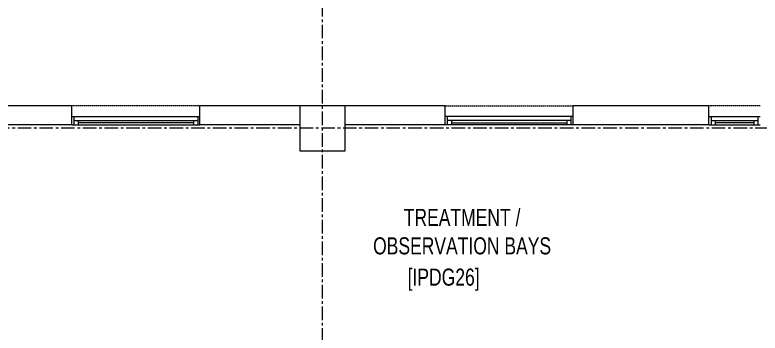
# Model space of a CAD drawing. Header units: millimetres. Extents: x 26027 to 581921, y 7230 to 233891.
# Drawn here: x 498797 to 507524, y 139946 to 143674 of the extents above; entities that cross this region are included whole.
import ezdxf

# ---------------------------------------------------------------- set-up
doc = ezdxf.new("R2010")
doc.units = ezdxf.units.MM
doc.header["$LTSCALE"] = 5
doc.linetypes.add('CENTER', pattern=[50.8, 31.75, -6.35, 6.35, -6.35])
doc.linetypes.add('HIDDEN2', pattern=[0.1875, 0.125, -0.0625])
for name, color, linetype, lineweight in [('72_EGR_BASE_TEXT', 252, 'Continuous', 5), ('Aluminum', 252, 'Continuous', 5), ('Proj', 252, 'HIDDEN2', 5), ('Structure', 252, 'Continuous', 5), ('Walls', 252, 'Continuous', 5)]:
    doc.layers.add(name, color=color, linetype=linetype, lineweight=lineweight)
doc.layers.add('axes', color=252, linetype='Continuous')
doc.styles.add('X3G_ENTITY_2587EA', font='swisscl.ttf', dxfattribs={"height": 200})

msp = doc.modelspace()

# ---------------------------------------------------------------- linework, layer by layer
at = {"layer": 'Aluminum'}
for p, q in [((499463.8, 142485.3), (500963.8, 142485.3)), ((499488.8, 142485.3), (499488.8, 142385.3)), ((499488.8, 142435.3), (500938.8, 142435.3)), ((499538.8, 142435.3), (499538.8, 142385.3)), ((500888.8, 142435.3), (500888.8, 142385.3)), ((500938.8, 142485.3), (500938.8, 142385.3)), ((505333.8, 142485.3, 0), (503833.8, 142485.3, 0)), ((503858.8, 142485.3, 0), (503858.8, 142385.3, 0)), ((505308.8, 142435.3, 0), (503858.8, 142435.3, 0)), ((503908.8, 142435.3, 0), (503908.8, 142385.3, 0)), ((505258.8, 142435.3, 0), (505258.8, 142385.3, 0)), ((505308.8, 142485.3, 0), (505308.8, 142385.3, 0)), ((506923.8, 142485.3, -2.4), (507523.8, 142485.3, -2.4)), ((506948.8, 142485.3, -2.4), (506948.8, 142385.3, -2.4)), ((506948.8, 142435.3, -2.4), (507498.8, 142435.3, -2.4)), ((506998.8, 142435.3, -2.4), (506998.8, 142385.3, -2.4)), ((507448.8, 142435.3, -2.4), (507448.8, 142385.3, -2.4)), ((507498.8, 142485.3, -2.4), (507498.8, 142385.3, -2.4)), ((499463.8, 142385.3), (500963.8, 142385.3)), ((500888.8, 142410.3), (499538.8, 142410.3)), ((505333.8, 142385.3, 0), (503833.8, 142385.3, 0)), ((503908.8, 142410.3, 0), (505258.8, 142410.3, 0)), ((506923.8, 142385.3, -2.4), (507523.8, 142385.3, -2.4)), ((507448.8, 142410.3, -2.4), (506998.8, 142410.3, -2.4))]:
    msp.add_line(p, q, dxfattribs=at)
at = {"layer": 'axes', "linetype": 'CENTER', "lineweight": 0}
for p, q in [((502398.8, 120285.6, 0), (502398.8, 210035.3, 0)), ((581030.5, 142345.3, 2.4), (449113.3, 142345.3, 2.4))]:
    msp.add_line(p, q, dxfattribs=at)
at = {"layer": 'Proj'}
for p, q in [((500963.8, 142610.3), (499463.8, 142610.3)), ((503833.8, 142610.3, 0), (505333.8, 142610.3, 0)), ((507523.8, 142610.3), (506923.8, 142610.3))]:
    msp.add_line(p, q, dxfattribs=at)
at = {"layer": 'Structure', "elevation": 0}
msp.add_lwpolyline([(502133.8, 142080.3), (502663.8, 142080.3), (502663.8, 142610.3), (502133.8, 142610.3)], close=True, dxfattribs=at)
at = {"layer": 'Walls'}
for p, q in [((499463.8, 142610.3), (497873.8, 142610.3)), ((499463.8, 142385.3), (499463.8, 142610.3)), ((500963.8, 142385.3), (500963.8, 142610.3)), ((502133.8, 142610.3), (500963.8, 142610.3)), ((503833.8, 142610.3, 0), (502663.8, 142610.3, 0)), ((503833.8, 142385.3, 0), (503833.8, 142610.3, 0)), ((506923.8, 142610.3, 0), (505333.8, 142610.3, 0)), ((505333.8, 142385.3, 0), (505333.8, 142610.3, 0)), ((506923.8, 142385.3), (506923.8, 142610.3)), ((499463.8, 142385.3), (497873.8, 142385.3)), ((502133.8, 142385.3), (500963.8, 142385.3)), ((503833.8, 142385.3, 0), (502663.8, 142385.3, 0)), ((506923.8, 142385.3), (505333.8, 142385.3, 0))]:
    msp.add_line(p, q, dxfattribs=at)

# ---------------------------------------------------------------- texts
at = {"layer": '72_EGR_BASE_TEXT', "char_height": 200, "attachment_point": 2, "style": 'X3G_ENTITY_2587EA'}
for s, insert in [('TREATMENT /^M^JOBSERVATION BAYS', (504033.9, 141401.3)), ('[IPDG26]', (503817.6, 140701.7))]:
    msp.add_mtext(s, dxfattribs=dict(at, insert=insert))

doc.saveas('drawing.dxf')
